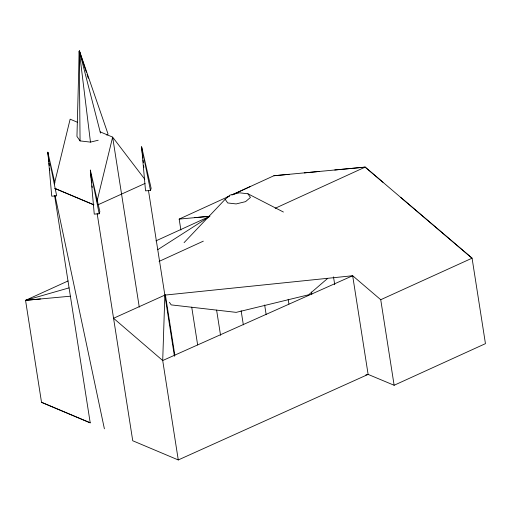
<?xml version="1.0" encoding="UTF-8"?>
<svg xmlns="http://www.w3.org/2000/svg" width="511" height="511" viewBox="0 0 511 511"><rect width="100%" height="100%" fill="white"/><g stroke="black" fill="none" stroke-linecap="round" stroke-linejoin="round"><path stroke-width="0.77" d="M394.128 385.268L380.733 299.714L352.667 275.736L164.861 295.103L162.709 360.53L178.275 459.951L368.118 374.403L394.128 385.268L485.45 343.648L472.068 258.183L400.796 197.47M54.338 183.992L70.135 119.184L77.468 122.276M97.045 201.117L112.644 137.12L100.188 131.864M99.204 213.758L99.849 211.58L90.338 170.112L99.204 213.758L94.254 214.122L90.332 170.131L91.201 178.007M150.483 190.482L151.135 188.304L141.624 146.829L150.483 190.482L145.533 190.846L141.611 146.855L142.307 153.147M184.075 242.642L225.166 199.296L230.039 195.093L239.461 192.807L247.912 193.778L283.413 212.027M79.211 51.17L80.067 140.915L90.466 142.115L98.195 140.238M106.863 135.16L108.064 134.125L79.486 51.106M327.711 278.354L308.663 294.777L236.184 312.362L171.191 304.888L169.384 302.269M157.771 249.668L209.261 216.677M226.52 197.431L229.388 196.115M232.256 194.8L250.192 186.585M180.894 230.071L179.169 219.098L229.049 196.269M231.943 194.947L273.864 175.752L289.079 174.315M54.645 195.687L90.211 422.827L41.519 402.304L25.55 300.34L68.046 280.961M155.912 240.879L209.21 216.575M159.055 261.415L203.321 241.16M275.167 208.29L365.161 167.116L472.068 258.183L380.733 299.714M98.074 204.758L145.079 183.423M164.861 295.103L113.563 318.27L162.709 360.53L352.667 275.736L368.118 374.403L365.787 374.946M40.497 298.961L25.55 300.34L69.03 287.885M304.3 172.878L319.509 171.434M382.975 182.299L365.161 167.116L334.731 169.997M273.864 175.752L365.161 167.116M194.55 217.673L209.932 216.249L179.169 219.098M25.55 300.34L70.384 296.208M41.519 402.304L90.211 422.827M178.275 459.951L132.739 440.757L97.167 213.572M144.817 179.304L112.644 137.12L139.267 307.124M247.912 193.778L250.441 197.438L245.567 201.641L236.146 203.927L227.695 202.956L225.166 199.296M80.067 140.915L76.957 136.418L79.237 51.074L79.461 55.84M79.461 51.062L86.321 72.211M87.055 74.478L88.282 78.253M79.429 51.157L100.475 133.116M54.869 182.9L47.81 152.182L56.67 195.828L51.726 196.192L47.855 152.201L48.845 161.655M55.06 195.598L104.391 428.806M79.352 51.049L79.659 52.614M333.504 276.866L334.737 284.736M311.461 292.017L311.825 294.374M288.178 299.299L288.919 304.019M264.653 305.003L266.129 314.444M241.128 310.707L243.345 324.868M216.607 310.12L220.554 335.293M191.727 307.168L197.642 344.931M165.372 294.783L174.858 355.362M148.452 190.335L174.443 356.288M79.307 51.189L90.466 142.115M142.48 154.724L142.825 157.88M143.086 160.25L143.342 162.619M143.687 165.775L143.859 167.353M91.373 179.585L91.718 182.74M92.063 185.895L92.236 187.473M49.018 163.233L49.273 165.602M49.618 168.758L49.791 170.335M93.807 204.79L54.824 188.399L93.813 204.834"/></g></svg>
